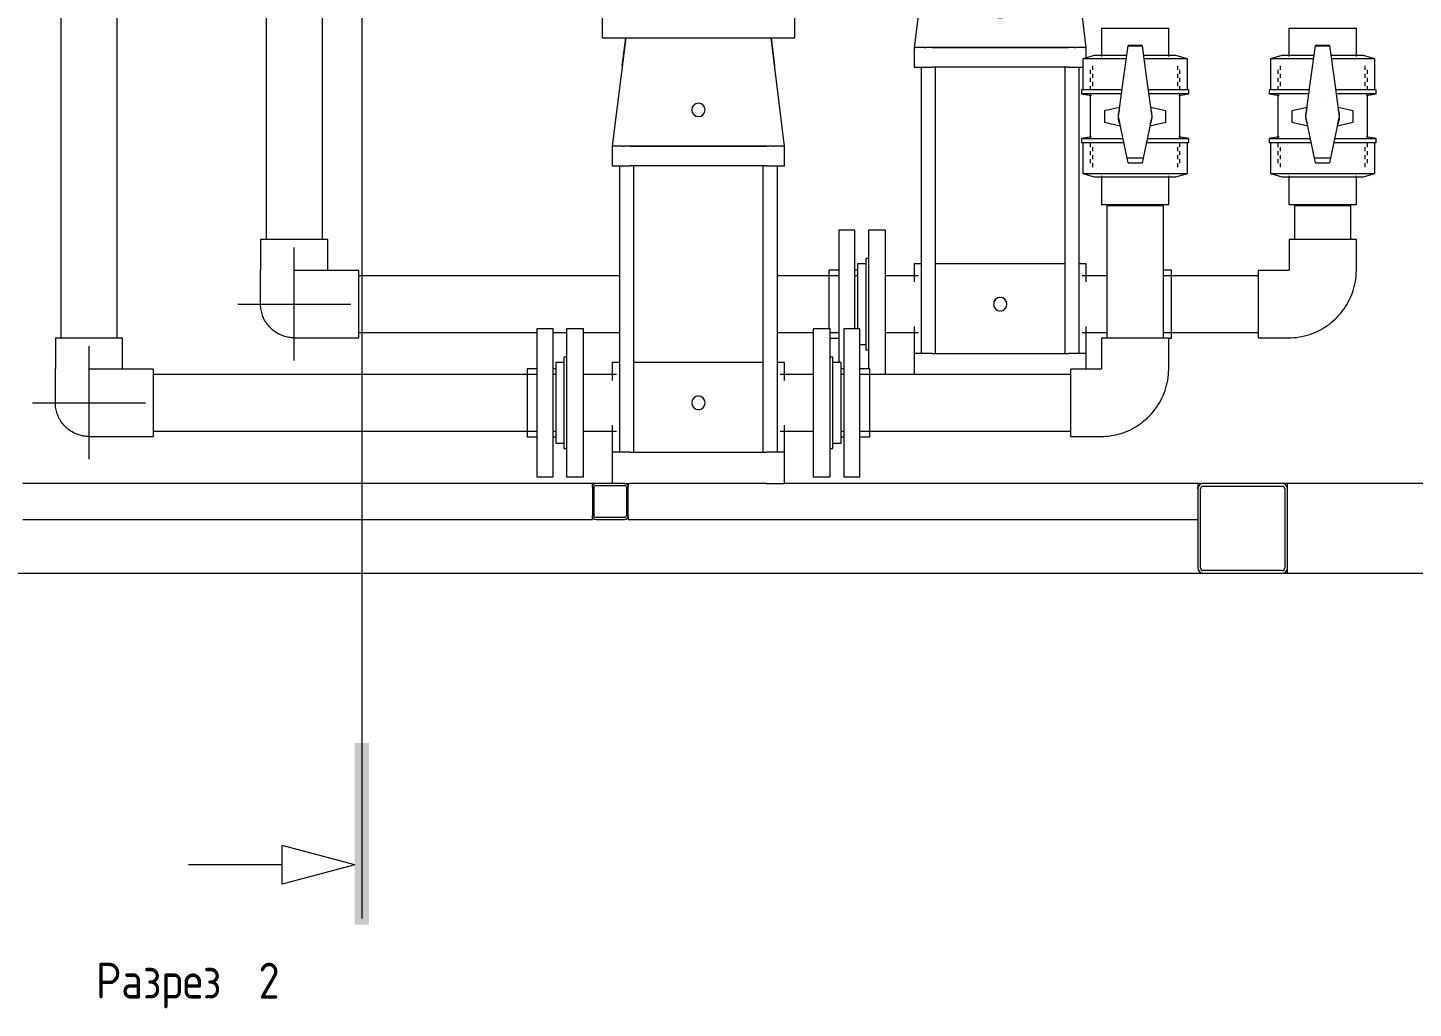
# Model space of a CAD drawing. Header units: millimetres. Extents: x -3135 to 3112, y -485 to 3427.
# Drawn here: x 117 to 1662, y -485 to 608 of the extents above; entities that cross this region are included whole.
import ezdxf

# ---------------------------------------------------------------- set-up
doc = ezdxf.new("R2010")
doc.units = ezdxf.units.MM
for name, color, linetype, lineweight in [('A-_ANOTSYBL_E', 7, 'Continuous', 9), ('A-_FLORLEVL_E', 7, 'Continuous', 9), ('A_--------_E-', 8, 'Continuous', 9), ('M-_EQPT----_E', 7, 'Continuous', 9), ('M-_WATR----_E', 5, 'Continuous', 9), ('S-_STRL----_A', 7, 'Continuous', 9)]:
    doc.layers.add(name, color=color, linetype=linetype, lineweight=lineweight)
doc.styles.add('GOST Common_1', font='GOST_Common.ttf', dxfattribs={"width": 0.9, "height": 40})

# ---------------------------------------------------------------- blocks, each defined once
blk = doc.blocks.new('ВертикальныйМногоступенчатыйЦентробежныйНасос_CDM15-CDM20_CNP - CDM15-4FSWPC-698583-Разрез 4')
at = {"layer": 'M-_EQPT----_E', "color": 66, "lineweight": 20}
for p, q in [((1094, 1048.7), (1094, 952.3)), ((1309, 1048.7), (1094, 1048.7)), ((1309, 952.3), (1309, 1048.7)), ((1094, 952.3), (1094, 732.1)), ((1309, 952.3), (1094, 952.3)), ((1309, 952.3), (1094, 952.3)), ((1309, 732.1), (1309, 952.3)), ((1296, 849.7), (1317.5, 849.7)), ((1320.4, 747), (1296, 747)), ((1094, 732.1), (1094, 707)), ((1309, 732.1), (1094, 732.1)), ((1094, 732.1), (1309, 732.1)), ((1309, 707), (1309, 732.1)), ((1094, 707), (1309, 707)), ((1120.5, 707), (1105.5, 586.3)), ((1116.6, 675.6), (1120.5, 707)), ((1297.5, 586.3), (1282.5, 707)), ((1282.5, 707), (1286.4, 675.6)), ((1105.5, 586.3), (1105.5, 564.3)), ((1106.7, 586.3), (1105.5, 586.3)), ((1107, 586.3), (1107.4, 586.3)), ((1117.1, 586.3), (1107.3, 586.3)), ((1117, 586.3), (1118.7, 586.3)), ((1125.5, 586.3), (1118.7, 586.3)), ((1125.5, 586.3), (1277.5, 586.3)), ((1277.5, 586.3), (1125.5, 586.3)), ((1284.4, 586.3), (1277.5, 586.3)), ((1284.3, 586.3), (1286, 586.3)), ((1295.7, 586.3), (1285.9, 586.3)), ((1295.6, 586.3), (1296, 586.3)), ((1297.5, 586.3), (1296.3, 586.3)), ((1297.5, 574.6), (1297.5, 586.3)), ((1105.5, 564.3), (1125.5, 564.3)), ((1113.5, 564.3), (1113.5, 245)), ((1277.5, 564.3), (1125.5, 564.3)), ((1129.5, 245), (1129.5, 564.3)), ((1273.5, 564.3), (1273.5, 245)), ((1277.5, 564.3), (1293.7, 564.3)), ((1289.5, 245), (1289.5, 564.3)), ((1073.5, 382.5), (1054.5, 382.5)), ((1054.5, 382.5), (1054.5, 300)), ((1073.5, 300), (1073.5, 382.5)), ((1054.5, 351), (1051.5, 351)), ((1051.5, 351), (1051.5, 300)), ((1105.5, 345), (1105.5, 325)), ((1112.7, 345), (1105.5, 345)), ((1274, 345), (1129, 345)), ((1297.5, 345), (1290.3, 345)), ((1297.5, 325), (1297.5, 345)), ((1110.2, 331.5), (1073.5, 331.5)), ((1320.4, 331.5), (1292.8, 331.5)), ((1051.5, 300), (1051.5, 249)), ((1054.5, 300), (1054.5, 227.8)), ((1073.5, 221.2), (1073.5, 300)), ((1073.5, 268.5), (1110.2, 268.5)), ((1105.5, 275), (1105.5, 245)), ((1292.8, 268.5), (1320.4, 268.5)), ((1297.5, 245), (1297.5, 275)), ((1051.5, 249), (1054.5, 249)), ((1105.5, 245), (1105.5, 221.5)), ((1125.5, 245), (1105.5, 245)), ((1125.5, 245), (1277.5, 245)), ((1297.5, 245), (1277.5, 245)), ((1297.5, 227.5), (1297.5, 245))]:
    blk.add_line(p, q, dxfattribs=at)
at = {"layer": 'M-_EQPT----_E', "color": 66, "lineweight": 20, "flags": 128}
for points in [[(1101.6, 1048.7), (1127.9, 1054), (1161.2, 1056), (1181.5, 1055.5)], [(1201.5, 1055), (1161.2, 1056), (1127.9, 1054), (1101.6, 1048.7)], [(1167.4, 1056.1), (1167.4, 1056.1), (1167.5, 1056.1), (1167.7, 1056.1), (1168, 1056.1), (1168.3, 1056.1), (1168.7, 1056.1), (1169.2, 1056.1), (1169.7, 1056.1), (1170.4, 1056.1), (1171, 1056.1), (1171.8, 1056.1), (1172.6, 1056.1), (1173.5, 1056.1), (1174.4, 1056.1), (1175.4, 1056.1), (1176.5, 1056.1), (1177.6, 1056.1), (1178.8, 1056.1), (1180, 1056.1), (1181.3, 1056.1), (1182.6, 1056.1), (1183.9, 1056.1), (1185.3, 1056.1), (1186.7, 1056.1), (1188.2, 1056.1), (1189.7, 1056.1), (1191.2, 1056.1), (1192.7, 1056.1), (1194.2, 1056.1), (1195.8, 1056.1), (1197.4, 1056.1), (1203, 1056.1), (1204.6, 1056.1), (1206.2, 1056.1), (1207.8, 1056.1), (1209.3, 1056.1), (1210.9, 1056.1), (1212.4, 1056.1), (1213.9, 1056.1), (1215.4, 1056.1), (1216.8, 1056.1), (1218.2, 1056.1), (1219.6, 1056.1), (1220.9, 1056.1), (1222.2, 1056.1), (1223.5, 1056.1), (1224.7, 1056.1), (1225.8, 1056.1), (1226.9, 1056.1), (1227.9, 1056.1), (1228.9, 1056.1), (1229.8, 1056.1), (1230.7, 1056.1), (1231.5, 1056.1), (1232.2, 1056.1), (1232.9, 1056.1), (1233.5, 1056.1), (1234, 1056.1), (1234.5, 1056.1), (1234.8, 1056.1), (1235.1, 1056.1), (1235.4, 1056.1), (1235.5, 1056.1), (1235.6, 1056.1), (1235.6, 1056.1)], [(1235.6, 1056.1), (1235.6, 1056.1), (1235.5, 1056.1), (1235.3, 1056.1), (1235, 1056.1), (1234.7, 1056.1), (1234.3, 1056.1), (1233.8, 1056.1), (1233.3, 1056.1), (1232.6, 1056.1), (1232, 1056.1), (1231.2, 1056.1), (1230.4, 1056.1), (1229.5, 1056.1), (1228.6, 1056.1), (1227.6, 1056.1), (1226.5, 1056.1), (1225.4, 1056.1), (1224.2, 1056.1), (1223, 1056.1), (1221.8, 1056.1), (1220.4, 1056.1), (1219.1, 1056.1), (1217.7, 1056.1), (1216.3, 1056.1), (1214.8, 1056.1), (1213.4, 1056.1), (1211.8, 1056.1), (1210.3, 1056.1), (1208.8, 1056.1), (1207.2, 1056.1), (1205.6, 1056.1), (1200, 1056.1), (1198.4, 1056.1), (1196.8, 1056.1), (1195.2, 1056.1), (1193.7, 1056.1), (1192.1, 1056.1), (1190.6, 1056.1), (1189.1, 1056.1), (1187.6, 1056.1), (1186.2, 1056.1), (1184.8, 1056.1), (1183.4, 1056.1), (1182.1, 1056.1), (1180.8, 1056.1), (1179.5, 1056.1), (1178.3, 1056.1), (1177.2, 1056.1), (1176.1, 1056.1), (1175.1, 1056.1), (1174.1, 1056.1), (1173.2, 1056.1), (1172.3, 1056.1), (1171.5, 1056.1), (1170.8, 1056.1), (1170.1, 1056.1), (1169.5, 1056.1), (1169, 1056.1), (1168.6, 1056.1), (1168.2, 1056.1), (1167.9, 1056.1), (1167.6, 1056.1), (1167.5, 1056.1), (1167.4, 1056.1), (1167.4, 1056.1)], [(1301.4, 1048.7), (1275.1, 1054), (1241.8, 1056), (1201.5, 1055)], [(1221.7, 1055.5), (1241.8, 1056), (1275.1, 1054), (1301.4, 1048.7)]]:
    blk.add_lwpolyline(points, dxfattribs=at)
at = {"layer": 'M-_EQPT----_E', "color": 66, "lineweight": 20}
for centre, start, end in [((1201.5, 626.6), 0, 180), ((1201.5, 626.6), 180, 0), ((1201.5, 300), 0, 180), ((1201.5, 300), 180, 360)]:
    blk.add_arc(centre, 7.5, start, end, dxfattribs=at)
for points, knots in [([(1194.6, 303), (1194.6, 302.8), (1194.5, 302.6), (1194.4, 302.4), (1194.4, 302.3)], [0.87027127, 0.87027127, 0.87027127, 0.87027127, 0.88888889, 0.90013173, 0.90013173, 0.90013173, 0.90013173]), ([(1194.4, 297.7), (1194.4, 297.6), (1194.5, 297.4), (1194.6, 297.2), (1194.6, 297)], [0.09986827, 0.09986827, 0.09986827, 0.09986827, 0.11111111, 0.12972873, 0.12972873, 0.12972873, 0.12972873]), ([(1200.6, 307.4), (1200.5, 307.4), (1200.3, 307.4), (1200, 307.4), (1199.9, 307.3)], [0.53692435, 0.53692435, 0.53692435, 0.53692435, 0.55555556, 0.56679412, 0.56679412, 0.56679412, 0.56679412]), ([(1203.1, 307.3), (1203, 307.4), (1202.8, 307.4), (1202.5, 307.4), (1202.4, 307.4)], [0.43322537, 0.43322537, 0.43322537, 0.43322537, 0.44444444, 0.46308438, 0.46308438, 0.46308438, 0.46308438]), ([(1208.6, 302.3), (1208.6, 302.4), (1208.5, 302.6), (1208.4, 302.8), (1208.4, 303)], [0.09987188, 0.09987188, 0.09987188, 0.09987188, 0.11111111, 0.12977842, 0.12977842, 0.12977842, 0.12977842]), ([(1208.4, 297), (1208.4, 297.2), (1208.5, 297.4), (1208.6, 297.6), (1208.6, 297.7)], [0.87022158, 0.87022158, 0.87022158, 0.87022158, 0.88888889, 0.90012812, 0.90012812, 0.90012812, 0.90012812]), ([(1199.9, 292.7), (1200, 292.6), (1200.3, 292.6), (1200.5, 292.6), (1200.6, 292.6)], [0.43320588, 0.43320588, 0.43320588, 0.43320588, 0.44444444, 0.46307565, 0.46307565, 0.46307565, 0.46307565]), ([(1202.4, 292.6), (1202.5, 292.6), (1202.8, 292.6), (1203, 292.6), (1203.1, 292.7)], [0.53691562, 0.53691562, 0.53691562, 0.53691562, 0.55555556, 0.56677463, 0.56677463, 0.56677463, 0.56677463])]:
    blk.add_open_spline(points, degree=3, knots=knots, dxfattribs=at)
for points in [[(1195.8, 304.8), (1195.7, 304.7), (1195.6, 304.6), (1195.5, 304.5)], [(1195.5, 295.5), (1195.6, 295.4), (1195.7, 295.3), (1195.8, 295.2)], [(1207.5, 304.5), (1207.4, 304.6), (1207.3, 304.7), (1207.3, 304.8)], [(1207.3, 295.2), (1207.3, 295.3), (1207.4, 295.4), (1207.5, 295.5)]]:
    blk.add_open_spline(points, degree=3, dxfattribs=at)
blk = doc.blocks.new('ВертикальныйМногоступенчатыйЦентробежныйНасос_CDM15-CDM20_CNP - CDM15-4FSWPC-V1-Разрез 4')
at = {"layer": 'M-_EQPT----_E', "color": 66, "lineweight": 20}
for p, q in [((757.5, 938.7), (757.5, 842.3)), ((972.5, 938.7), (757.5, 938.7)), ((972.5, 842.3), (972.5, 938.7)), ((757.5, 842.3), (757.5, 622.1)), ((972.5, 842.3), (757.5, 842.3)), ((972.5, 842.3), (757.5, 842.3)), ((972.5, 622.1), (972.5, 842.3)), ((959.5, 739.7), (1016, 739.7)), ((1016, 637), (1016, 739.7)), ((1016, 637), (959.5, 637)), ((757.5, 622.1), (757.5, 597)), ((972.5, 622.1), (757.5, 622.1)), ((757.5, 622.1), (972.5, 622.1)), ((972.5, 597), (972.5, 622.1)), ((757.5, 597), (972.5, 597)), ((784, 597), (769, 476.3)), ((780, 565.6), (784, 597)), ((961, 476.3), (946, 597)), ((946, 597), (949.9, 565.6)), ((769, 476.3), (769, 454.3)), ((770.2, 476.3), (769, 476.3)), ((770.5, 476.3), (770.8, 476.3)), ((780.7, 476.3), (770.8, 476.3)), ((780.7, 476.3), (782.1, 476.3)), ((789, 476.3), (782.1, 476.3)), ((789, 476.3), (941, 476.3)), ((941, 476.3), (789, 476.3)), ((947.8, 476.3), (941, 476.3)), ((947.8, 476.3), (949.4, 476.3)), ((959.1, 476.3), (949.3, 476.3)), ((959.1, 476.3), (959.4, 476.3)), ((961, 476.3), (959.7, 476.3)), ((961, 454.3), (961, 476.3)), ((769, 454.3), (789, 454.3)), ((777, 454.3), (777, 135)), ((941, 454.3), (789, 454.3)), ((793, 135), (793, 454.3)), ((937, 454.3), (937, 135)), ((941, 454.3), (961, 454.3)), ((953, 135), (953, 454.3)), ((737, 272.5), (718, 272.5)), ((718, 272.5), (718, 190)), ((737, 190), (737, 272.5)), ((1012, 272.5), (993, 272.5)), ((993, 272.5), (993, 190)), ((1012, 190), (1012, 272.5)), ((718, 241), (715, 241)), ((715, 241), (715, 190)), ((769, 235), (769, 215)), ((776.2, 235), (769, 235)), ((937.5, 235), (792.4, 235)), ((961, 235), (953.7, 235)), ((961, 215), (961, 235)), ((1015, 241), (1012, 241)), ((1015, 190), (1015, 241)), ((773.6, 221.5), (737, 221.5)), ((993, 221.5), (956.3, 221.5)), ((715, 190), (715, 139)), ((718, 190), (718, 107.5)), ((737, 107.5), (737, 190)), ((993, 190), (993, 107.5)), ((1012, 107.5), (1012, 190)), ((1015, 139), (1015, 190)), ((737, 158.5), (773.6, 158.5)), ((769, 165), (769, 135)), ((956.3, 158.5), (993, 158.5)), ((961, 135), (961, 165)), ((715, 139), (718, 139)), ((769, 135), (769, 100)), ((789, 135), (769, 135)), ((789, 135), (941, 135)), ((961, 135), (941, 135)), ((961, 100), (961, 135)), ((1012, 139), (1015, 139)), ((718, 107.5), (737, 107.5)), ((782.8, 100), (789, 100)), ((941, 100), (789, 100)), ((941, 100), (961, 100)), ((993, 107.5), (1012, 107.5))]:
    blk.add_line(p, q, dxfattribs=at)
at = {"layer": 'M-_EQPT----_E', "color": 66, "lineweight": 20, "flags": 128}
for points in [[(765.1, 938.7), (791.3, 944), (824.6, 946), (844.9, 945.5)], [(865, 945), (824.6, 946), (791.3, 944), (765.1, 938.7)], [(830.8, 946.1), (830.9, 946.1), (831, 946.1), (831.2, 946.1), (831.4, 946.1), (831.8, 946.1), (832.2, 946.1), (832.6, 946.1), (833.2, 946.1), (833.8, 946.1), (834.5, 946.1), (835.3, 946.1), (836.1, 946.1), (836.9, 946.1), (837.9, 946.1), (838.9, 946.1), (840, 946.1), (841.1, 946.1), (842.2, 946.1), (843.4, 946.1), (844.7, 946.1), (846, 946.1), (847.4, 946.1), (848.7, 946.1), (850.2, 946.1), (851.6, 946.1), (853.1, 946.1), (854.6, 946.1), (856.1, 946.1), (857.7, 946.1), (859.3, 946.1), (860.8, 946.1), (866.5, 946.1), (868.1, 946.1), (869.7, 946.1), (871.2, 946.1), (872.8, 946.1), (874.3, 946.1), (875.9, 946.1), (877.4, 946.1), (878.8, 946.1), (880.3, 946.1), (881.7, 946.1), (883.1, 946.1), (884.4, 946.1), (885.7, 946.1), (886.9, 946.1), (888.1, 946.1), (889.3, 946.1), (890.4, 946.1), (891.4, 946.1), (892.4, 946.1), (893.3, 946.1), (894.2, 946.1), (894.9, 946.1), (895.7, 946.1), (896.3, 946.1), (896.9, 946.1), (897.5, 946.1), (897.9, 946.1), (898.3, 946.1), (898.6, 946.1), (898.8, 946.1), (899, 946.1), (899.1, 946.1), (899.1, 946.1)], [(899.1, 946.1), (899, 946.1), (898.9, 946.1), (898.7, 946.1), (898.5, 946.1), (898.1, 946.1), (897.7, 946.1), (897.3, 946.1), (896.7, 946.1), (896.1, 946.1), (895.4, 946.1), (894.7, 946.1), (893.8, 946.1), (893, 946.1), (892, 946.1), (891, 946.1), (890, 946.1), (888.8, 946.1), (887.7, 946.1), (886.5, 946.1), (885.2, 946.1), (883.9, 946.1), (882.5, 946.1), (881.2, 946.1), (879.7, 946.1), (878.3, 946.1), (876.8, 946.1), (875.3, 946.1), (873.8, 946.1), (872.2, 946.1), (870.6, 946.1), (869.1, 946.1), (863.4, 946.1), (861.8, 946.1), (860.3, 946.1), (858.7, 946.1), (857.1, 946.1), (855.6, 946.1), (854.1, 946.1), (852.6, 946.1), (851.1, 946.1), (849.6, 946.1), (848.2, 946.1), (846.9, 946.1), (845.5, 946.1), (844.2, 946.1), (843, 946.1), (841.8, 946.1), (840.6, 946.1), (839.6, 946.1), (838.5, 946.1), (837.5, 946.1), (836.6, 946.1), (835.8, 946.1), (835, 946.1), (834.2, 946.1), (833.6, 946.1), (833, 946.1), (832.5, 946.1), (832, 946.1), (831.6, 946.1), (831.3, 946.1), (831.1, 946.1), (830.9, 946.1), (830.8, 946.1), (830.8, 946.1)], [(964.9, 938.7), (938.6, 944), (905.3, 946), (865, 945)], [(884.9, 945.5), (905.3, 946), (938.6, 944), (964.9, 938.7)]]:
    blk.add_lwpolyline(points, dxfattribs=at)
at = {"layer": 'M-_EQPT----_E', "color": 66, "lineweight": 20}
for centre, start, end in [((865, 516.6), 0, 180), ((865, 516.6), 180, 360), ((865, 190), 0, 180), ((865, 190), 180, 360)]:
    blk.add_arc(centre, 7.5, start, end, dxfattribs=at)
for points, knots in [([(858.1, 193), (858, 192.8), (857.9, 192.6), (857.8, 192.4), (857.8, 192.3)], [0.87027127, 0.87027127, 0.87027127, 0.87027127, 0.88888889, 0.90013173, 0.90013173, 0.90013173, 0.90013173]), ([(857.8, 187.7), (857.8, 187.6), (857.9, 187.4), (858, 187.2), (858.1, 187)], [0.09986827, 0.09986827, 0.09986827, 0.09986827, 0.11111111, 0.12972873, 0.12972873, 0.12972873, 0.12972873]), ([(864.1, 197.4), (863.9, 197.4), (863.7, 197.4), (863.5, 197.4), (863.4, 197.3)], [0.53692435, 0.53692435, 0.53692435, 0.53692435, 0.55555556, 0.56679412, 0.56679412, 0.56679412, 0.56679412]), ([(866.5, 197.3), (866.4, 197.4), (866.2, 197.4), (866, 197.4), (865.8, 197.4)], [0.43322537, 0.43322537, 0.43322537, 0.43322537, 0.44444444, 0.46308438, 0.46308438, 0.46308438, 0.46308438]), ([(872.1, 192.3), (872.1, 192.4), (872, 192.6), (871.9, 192.8), (871.8, 193)], [0.09987188, 0.09987188, 0.09987188, 0.09987188, 0.11111111, 0.12977842, 0.12977842, 0.12977842, 0.12977842]), ([(871.8, 187), (871.9, 187.2), (872, 187.4), (872.1, 187.6), (872.1, 187.7)], [0.87022158, 0.87022158, 0.87022158, 0.87022158, 0.88888889, 0.90012812, 0.90012812, 0.90012812, 0.90012812]), ([(863.4, 182.7), (863.5, 182.6), (863.7, 182.6), (863.9, 182.6), (864.1, 182.6)], [0.43320588, 0.43320588, 0.43320588, 0.43320588, 0.44444444, 0.46307565, 0.46307565, 0.46307565, 0.46307565]), ([(865.8, 182.6), (866, 182.6), (866.2, 182.6), (866.4, 182.6), (866.5, 182.7)], [0.53691562, 0.53691562, 0.53691562, 0.53691562, 0.55555556, 0.56677463, 0.56677463, 0.56677463, 0.56677463])]:
    blk.add_open_spline(points, degree=3, knots=knots, dxfattribs=at)
for points in [[(859.2, 194.8), (859.1, 194.7), (859, 194.6), (858.9, 194.5)], [(858.9, 185.5), (859, 185.4), (859.1, 185.3), (859.2, 185.2)], [(871, 194.5), (870.9, 194.6), (870.8, 194.7), (870.7, 194.8)], [(870.7, 185.2), (870.8, 185.3), (870.9, 185.4), (871, 185.5)]]:
    blk.add_open_spline(points, degree=3, dxfattribs=at)
blk = doc.blocks.new('PNS-0100 MAIN FRAME - ASY PNS-0100 MAIN FRAME_iam-651195-Разрез 4')
at = {"layer": 'A_--------_E-'}
for p, q in [((746.8, 100), (111.8, 100)), ((750.8, 100), (746.8, 100)), ((746.8, 96), (746.8, 100)), ((786.8, 100), (786.8, 96)), ((1421.8, 100), (961, 100)), ((1427.8, 100), (1421.8, 100)), ((1421.8, 100), (1421.8, 96)), ((1421.8, 94), (1421.8, 96)), ((1521.8, 100), (1515.8, 100)), ((2311.8, 100), (1521.8, 100)), ((1521.8, 94), (1521.8, 100)), ((746.8, 60), (746.8, 64)), ((786.8, 64), (786.8, 60)), ((111.8, 60), (746.8, 60)), ((786.8, 60), (1421.8, 60)), ((1521.8, 0), (1521.8, 6)), ((111.8, 0), (1427.8, 0)), ((1515.8, 0), (1521.8, 0)), ((1521.8, 0), (2311.8, 0))]:
    blk.add_line(p, q, dxfattribs=at)
at = {"layer": 'S-_STRL----_A'}
for p, q in [((746.8, 96), (746.8, 64)), ((748.8, 64), (748.8, 96)), ((782.8, 100), (750.8, 100)), ((750.8, 98), (782.8, 98)), ((784.8, 96), (784.8, 64)), ((786.8, 64), (786.8, 96)), ((1421.8, 94), (1421.8, 6)), ((1424.8, 6), (1424.8, 94)), ((1515.8, 100), (1427.8, 100)), ((1427.8, 97), (1515.8, 97)), ((1518.8, 94), (1518.8, 6)), ((1521.8, 6), (1521.8, 94)), ((782.8, 62), (750.8, 62)), ((750.8, 60), (782.8, 60)), ((1515.8, 3), (1427.8, 3)), ((1427.8, 0), (1515.8, 0))]:
    blk.add_line(p, q, dxfattribs=at)
for centre, radius, start, end in [((750.8, 96), 4, 90, 180), ((750.8, 96), 2, 90, 180), ((782.8, 96), 4, 360, 90), ((782.8, 96), 2, 0, 90), ((1427.8, 94), 6, 90, 180), ((1427.8, 94), 3, 90, 180), ((1515.8, 94), 6, 360, 90), ((1515.8, 94), 3, 360, 90), ((750.8, 64), 4, 180, 270), ((750.8, 64), 2, 180, 270), ((782.8, 64), 2, 270, 0), ((782.8, 64), 4, 270, 360), ((1427.8, 6), 6, 180, 270), ((1427.8, 6), 3, 180, 270), ((1515.8, 6), 3, 270, 0), ((1515.8, 6), 6, 270, 0)]:
    blk.add_arc(centre, radius, start, end, dxfattribs=at)
blk = doc.blocks.new('PNS-0100 MAIN FRAME - Standard-550811-Разрез 4')
blk.add_blockref('PNS-0100 MAIN FRAME - ASY PNS-0100 MAIN FRAME_iam-651195-Разрез 4', (0, 0))
blk = doc.blocks.new('COMER_EL50_U-PVC отвод 90 - DN16-DN315 _Grey_-570492-Разрез 4')
at = {"layer": 'M-_WATR----_E', "color": 66, "lineweight": 20}
for p, q in [((257.5, 227.5), (223.8, 227.5)), ((257.5, 190), (257.5, 227.5)), ((257.5, 152.5), (257.5, 190)), ((223.8, 152.5), (257.5, 152.5))]:
    blk.add_line(p, q, dxfattribs=at)
at = {"layer": 'M-_WATR----_E', "color": 66, "lineweight": 20, "flags": 128}
for points in [[(223.8, 227.5), (222.3, 227.5), (220.8, 227.5), (219.2, 227.5), (217.7, 227.5), (216.2, 227.5), (214.7, 227.5), (213.2, 227.5), (211.8, 227.5), (210.3, 227.5), (208.9, 227.5), (207.5, 227.5), (206.1, 227.5), (204.8, 227.5), (203.5, 227.5), (202.2, 227.5), (200.9, 227.5), (199.7, 227.5), (198.6, 227.5), (197.4, 227.5), (196.3, 227.5), (195.3, 227.5), (194.3, 227.5), (193.4, 227.5), (192.4, 227.5), (191.6, 227.5), (190.8, 227.5), (190, 227.5), (189.3, 227.5), (188.7, 227.5), (188.1, 227.5), (187.6, 227.5), (187.1, 227.5), (186.7, 227.5), (186.4, 227.5), (186.1, 227.5), (185.8, 227.5), (185.7, 227.5), (185.6, 227.5), (185.5, 227.5), (185.5, 227.5)], [(185.5, 152.5), (185.6, 152.5), (185.6, 152.5), (185.8, 152.5), (186, 152.5), (186.3, 152.5), (186.6, 152.5), (187, 152.5), (187.5, 152.5), (188, 152.5), (188.5, 152.5), (189.2, 152.5), (189.9, 152.5), (190.6, 152.5), (191.4, 152.5), (192.2, 152.5), (193.1, 152.5), (194, 152.5), (195, 152.5), (196.1, 152.5), (197.1, 152.5), (198.3, 152.5), (199.4, 152.5), (200.6, 152.5), (201.9, 152.5), (203.1, 152.5), (204.4, 152.5), (205.8, 152.5), (207.1, 152.5), (208.5, 152.5), (209.9, 152.5), (211.4, 152.5), (212.8, 152.5), (214.3, 152.5), (215.8, 152.5), (217.3, 152.5), (218.8, 152.5), (220.3, 152.5), (221.9, 152.5), (223.4, 152.5), (223.8, 152.5)]]:
    blk.add_lwpolyline(points, dxfattribs=at)
blk = doc.blocks.new('COMER_EL50_U-PVC отвод 90 - DN16-DN315 _Grey_-V12-Разрез 4')
at = {"layer": 'M-_WATR----_E', "color": 66, "lineweight": 20}
for p, q in [((1314.4, 262), (1314.4, 228.3)), ((1389.4, 262), (1314.4, 262)), ((1389.4, 228.3), (1389.4, 262)), ((1313.6, 227.5), (1279.9, 227.5)), ((1279.9, 227.5), (1279.9, 152.5)), ((1279.9, 152.5), (1313.6, 152.5))]:
    blk.add_line(p, q, dxfattribs=at)
at = {"layer": 'M-_WATR----_E', "color": 66, "lineweight": 20, "flags": 128}
for points in [[(1314.4, 228.3), (1314.4, 228.3), (1314.4, 228.2), (1314.4, 228.2), (1314.4, 228.2), (1314.4, 228.1), (1314.4, 228.1), (1314.4, 228.1), (1314.3, 228), (1314.3, 228), (1314.3, 228), (1314.3, 228), (1314.3, 227.9), (1314.3, 227.9), (1314.3, 227.9), (1314.2, 227.8), (1314.2, 227.8), (1314.2, 227.8), (1314.2, 227.8), (1314.2, 227.7), (1314.1, 227.7), (1314.1, 227.7), (1314.1, 227.7), (1314.1, 227.7), (1314, 227.6), (1314, 227.6), (1314, 227.6), (1314, 227.6), (1313.9, 227.6), (1313.9, 227.6), (1313.9, 227.6), (1313.8, 227.5), (1313.8, 227.5), (1313.8, 227.5), (1313.8, 227.5), (1313.7, 227.5), (1313.7, 227.5), (1313.7, 227.5), (1313.6, 227.5), (1313.6, 227.5), (1313.6, 227.5)], [(1313.6, 152.5), (1316.6, 152.6), (1319.6, 152.7), (1322.7, 153), (1325.7, 153.5), (1328.6, 154), (1331.6, 154.7), (1334.5, 155.5), (1337.4, 156.3), (1340.3, 157.4), (1343.1, 158.5), (1345.9, 159.7), (1348.6, 161.1), (1351.2, 162.5), (1353.8, 164.1), (1356.4, 165.7), (1358.9, 167.5), (1361.2, 169.4), (1363.6, 171.3), (1365.8, 173.4), (1368, 175.5), (1370, 177.7), (1372, 180), (1373.9, 182.4), (1375.7, 184.8), (1377.4, 187.3), (1379, 189.9), (1380.4, 192.6), (1381.8, 195.3), (1383.1, 198), (1384.2, 200.8), (1385.3, 203.7), (1386.2, 206.6), (1387, 209.5), (1387.7, 212.4), (1388.3, 215.4), (1388.7, 218.4), (1389.1, 221.4), (1389.3, 224.5), (1389.4, 227.5), (1389.4, 228.3)]]:
    blk.add_lwpolyline(points, dxfattribs=at)
blk = doc.blocks.new('COMER_industrial series - BVI10063-345130-Разрез 4')
at = {"layer": 'M-_WATR----_E', "color": 66, "lineweight": 20}
for p, q in [((147.9, 1644.3), (147.9, 1611.9)), ((147.9, 1644.3), (223.1, 1644.3)), ((223.1, 1611.9), (223.1, 1644.3)), ((140, 1612.9), (127.2, 1609.3)), ((127.2, 1609.3), (127.2, 1574.7)), ((243.8, 1609.3), (127.2, 1609.3)), ((231, 1612.9), (140, 1612.9)), ((243.8, 1609.3), (231, 1612.9)), ((243.8, 1574.7), (243.8, 1609.3)), ((135.5, 1597.8), (135.5, 1593.3)), ((138, 1602.3), (138, 1597.8)), ((138, 1593.3), (138, 1588.8)), ((176.7, 1592.3), (177.8, 1597.6)), ((176.7, 1592.3), (194.4, 1592.3)), ((193.3, 1597.6), (177.8, 1597.6)), ((193.3, 1597.6), (194.4, 1592.3)), ((233, 1597.8), (233, 1602.3)), ((233, 1588.8), (233, 1593.3)), ((235.5, 1593.3), (235.5, 1597.8)), ((135.5, 1588.8), (135.5, 1584.3)), ((135.5, 1579.8), (135.5, 1575.3)), ((138, 1584.3), (138, 1579.8)), ((233, 1579.8), (233, 1584.3)), ((235.5, 1584.3), (235.5, 1588.8)), ((235.5, 1575.3), (235.5, 1579.8)), ((125.7, 1574.7), (125.7, 1570.4)), ((172.9, 1574.7), (125.7, 1574.7)), ((125.7, 1570.4), (136.9, 1568.4)), ((172, 1570.4), (125.7, 1570.4)), ((135.5, 1570.8), (135.5, 1520.8)), ((138, 1575.3), (138, 1574.7)), ((245.3, 1574.7), (198.1, 1574.7)), ((245.3, 1570.4), (199, 1570.4)), ((233, 1574.7), (233, 1575.3)), ((234.2, 1568.4), (245.3, 1570.4)), ((235.5, 1520.8), (235.5, 1570.8)), ((245.3, 1570.4), (245.3, 1574.7)), ((169.1, 1556.2), (151.4, 1552)), ((151.4, 1552), (151.4, 1539.6)), ((219.7, 1552), (202, 1556.2)), ((219.7, 1539.6), (219.7, 1552)), ((151.4, 1539.6), (168.3, 1535.6)), ((202.8, 1535.6), (219.7, 1539.6)), ((136.9, 1522.4), (125.7, 1520.4)), ((125.7, 1520.4), (125.7, 1516.1)), ((125.7, 1520.4), (170.3, 1520.4)), ((125.7, 1516.1), (170.9, 1516.1)), ((127.2, 1516.1), (127.2, 1481.5)), ((135.5, 1516.3), (135.5, 1511.8)), ((138, 1520.8), (138, 1520.5)), ((200.1, 1516.1), (245.3, 1516.1)), ((200.7, 1520.4), (245.3, 1520.4)), ((233, 1520.4), (233, 1520.8)), ((245.3, 1520.4), (234.2, 1522.4)), ((235.5, 1511.8), (235.5, 1516.3)), ((243.8, 1481.5), (243.8, 1516.1)), ((245.3, 1516.1), (245.3, 1520.4)), ((135.5, 1507.3), (135.5, 1502.8)), ((138, 1511.8), (138, 1507.3)), ((138, 1502.8), (138, 1498.3)), ((233, 1507.3), (233, 1511.8)), ((233, 1498.3), (233, 1502.8)), ((235.5, 1502.8), (235.5, 1507.3)), ((135.5, 1498.3), (135.5, 1493.8)), ((138, 1493.8), (138, 1489.3)), ((233, 1489.3), (233, 1493.8)), ((235.5, 1493.8), (235.5, 1498.3)), ((127.2, 1481.5), (140, 1477.9)), ((127.2, 1481.5), (175.7, 1481.5)), ((140, 1477.9), (176.2, 1477.9)), ((147.9, 1478.9), (147.9, 1447.3)), ((194.9, 1477.9), (231, 1477.9)), ((195.4, 1481.5), (243.8, 1481.5)), ((223.1, 1447.3), (223.1, 1478.9)), ((231, 1477.9), (243.8, 1481.5)), ((177.8, 1466.5), (177.7, 1467.1)), ((193.4, 1467.1), (177.7, 1467.1)), ((177.8, 1466.5), (193.3, 1466.5)), ((193.4, 1467.1), (193.3, 1466.5)), ((223.1, 1447.3), (147.9, 1447.3))]:
    blk.add_line(p, q, dxfattribs=at)
at = {"layer": 'M-_WATR----_E', "color": 66, "lineweight": 20, "flags": 128}
for points in [[(166.9, 1545.8), (171.8, 1569.2), (176.7, 1592.3)], [(194.4, 1592.3), (199.3, 1569.2), (204.2, 1545.8)], [(177.7, 1467.1), (172.3, 1506.5), (166.9, 1545.8)], [(204.2, 1545.8), (198.8, 1506.5), (193.4, 1467.1)]]:
    blk.add_lwpolyline(points, dxfattribs=at)
at = {"layer": 'M-_WATR----_E', "color": 66, "lineweight": 20}
for radius, start, end in [(19, 153.156, 199.4769), (18.4, 163.7674, 167.9716), (19, 340.5231, 26.844), (18.3, 12.0284, 16.2326), (18.4, 9.6645, 14.03)]:
    blk.add_arc((185.5, 1545.8), radius, start, end, dxfattribs=at)
blk = doc.blocks.new('COMER_industrial series - BVI10063-V15-Разрез 4')
at = {"layer": 'M-_WATR----_E', "color": 66, "lineweight": 20}
for p, q in [((1523.4, 607.7), (1523.4, 576.1)), ((1523.4, 607.7), (1598.6, 607.7)), ((1598.6, 576.1), (1598.6, 607.7)), ((1553, 587.9), (1553.1, 588.5)), ((1553, 587.9), (1568.6, 587.9)), ((1568.6, 588.5), (1553.1, 588.5)), ((1568.6, 588.5), (1568.6, 587.9)), ((1515.5, 577.1), (1502.7, 573.5)), ((1502.7, 573.5), (1502.7, 538.9)), ((1551, 573.5), (1502.7, 573.5)), ((1551.5, 577.1), (1515.5, 577.1)), ((1606.5, 577.1), (1570.2, 577.1)), ((1619.3, 573.5), (1570.7, 573.5)), ((1619.3, 573.5), (1606.5, 577.1)), ((1619.3, 538.9), (1619.3, 573.5)), ((1511, 561.2), (1511, 556.7)), ((1513.5, 565.7), (1513.5, 561.2)), ((1513.5, 556.7), (1513.5, 552.2)), ((1608.5, 561.2), (1608.5, 565.7)), ((1608.5, 552.2), (1608.5, 556.7)), ((1611, 556.7), (1611, 561.2)), ((1511, 552.2), (1511, 547.7)), ((1511, 543.2), (1511, 538.7)), ((1513.5, 547.7), (1513.5, 543.2)), ((1574.1, 548.4), (1574.1, 548.8)), ((1608.5, 543.2), (1608.5, 547.7)), ((1611, 547.7), (1611, 552.2)), ((1611, 538.7), (1611, 543.2)), ((1501.2, 538.9), (1501.2, 534.6)), ((1546.2, 538.9), (1501.2, 538.9)), ((1501.2, 534.6), (1512.4, 532.6)), ((1545.6, 534.6), (1501.2, 534.6)), ((1511, 534.2), (1511, 484.2)), ((1513.5, 534.6), (1513.5, 534.2)), ((1560.9, 528.2), (1560.9, 528.2)), ((1620.8, 538.9), (1575.4, 538.9)), ((1620.8, 534.6), (1576, 534.6)), ((1608.5, 534.2), (1608.5, 534.5)), ((1609.7, 532.6), (1620.8, 534.6)), ((1611, 484.2), (1611, 534.2)), ((1620.8, 534.6), (1620.8, 538.9)), ((1543.6, 519.4), (1526.8, 515.4)), ((1526.8, 515.4), (1526.8, 503)), ((1595.1, 515.4), (1578, 519.4)), ((1595.1, 503), (1595.1, 515.4)), ((1595.1, 515.4), (1595.1, 515.4)), ((1526.8, 503), (1544.3, 498.8)), ((1577.3, 498.8), (1595.1, 503)), ((1579.4, 509.2), (1579.5, 509.2)), ((1595.1, 503), (1595.1, 503)), ((1512.4, 486.6), (1501.2, 484.6)), ((1501.2, 484.6), (1501.2, 480.3)), ((1501.2, 484.6), (1547.3, 484.6)), ((1501.2, 480.3), (1548.2, 480.3)), ((1502.7, 480.3), (1502.7, 445.7)), ((1511, 479.7), (1511, 475.2)), ((1513.5, 480.3), (1513.5, 479.7)), ((1560.9, 490.2), (1560.9, 490.2)), ((1573.4, 480.3), (1620.8, 480.3)), ((1574.3, 484.6), (1620.8, 484.6)), ((1608.5, 479.7), (1608.5, 480.3)), ((1620.8, 484.6), (1609.7, 486.6)), ((1611, 475.2), (1611, 479.7)), ((1619.3, 445.7), (1619.3, 480.3)), ((1620.8, 480.3), (1620.8, 484.6)), ((1511, 470.7), (1511, 466.2)), ((1513.5, 475.2), (1513.5, 470.7)), ((1513.5, 466.2), (1513.5, 461.7)), ((1608.5, 470.7), (1608.5, 475.2)), ((1608.5, 461.7), (1608.5, 466.2)), ((1611, 466.2), (1611, 470.7)), ((1511, 461.7), (1511, 457.2)), ((1513.5, 457.2), (1513.5, 452.7)), ((1553.1, 457.4), (1551.9, 462.7)), ((1569.6, 462.7), (1551.9, 462.7)), ((1553.1, 457.4), (1568.6, 457.4)), ((1569.6, 462.7), (1568.6, 457.4)), ((1608.5, 452.7), (1608.5, 457.2)), ((1611, 457.2), (1611, 461.7)), ((1502.7, 445.7), (1515.5, 442.1)), ((1502.7, 445.7), (1619.3, 445.7)), ((1515.5, 442.1), (1606.5, 442.1)), ((1523.4, 443.1), (1523.4, 410.7)), ((1598.6, 410.7), (1598.6, 443.1)), ((1606.5, 442.1), (1619.3, 445.7)), ((1598.6, 410.7), (1523.4, 410.7))]:
    blk.add_line(p, q, dxfattribs=at)
at = {"layer": 'M-_WATR----_E', "color": 66, "lineweight": 20, "flags": 128}
for points in [[(1542.1, 509.2), (1547.6, 548.5), (1553, 587.9)], [(1568.6, 587.9), (1574.1, 548.5), (1579.4, 509.2)], [(1551.9, 462.7), (1547.1, 485.8), (1542.1, 509.2)], [(1579.4, 509.2), (1574.5, 485.8), (1569.6, 462.7)]]:
    blk.add_lwpolyline(points, dxfattribs=at)
at = {"layer": 'M-_WATR----_E', "color": 66, "lineweight": 20}
for centre, major_axis, start_param, end_param in [((1560.9, 509.2), (0, 19), 1.252073, 2.009225), ((1560.9, 509.2), (0, 19), 4.226973, 5.065373), ((1560.8, 509.2), (0, 18.4), 1.806494, 1.832596), ((1560.8, 509.2), (0, 18.4), 4.418272, 4.502454)]:
    blk.add_ellipse(centre, major_axis=major_axis, ratio=0.999998, start_param=start_param, end_param=end_param, dxfattribs=at)
blk = doc.blocks.new('COMER_ST10_BR00_U-PVC бурт под фланец с гладкой поверхностью red - DN20 - DN225-872375-Разрез 4')
at = {"layer": 'M-_WATR----_E', "color": 66, "lineweight": 20}
for p, q in [((715, 235), (706, 235)), ((706, 235), (706, 190)), ((685, 228), (674, 228)), ((674, 228), (674, 190)), ((706, 228), (703, 228)), ((674, 190), (674, 152)), ((706, 190), (706, 145)), ((674, 152), (685, 152)), ((703, 152), (706, 152)), ((706, 145), (715, 145))]:
    blk.add_line(p, q, dxfattribs=at)
blk = doc.blocks.new('COMER_BR00_U-PVC свободный фланец red - DN15 - DN200-688533-Разрез 4')
at = {"layer": 'M-_WATR----_E', "lineweight": 20}
for p, q in [((703, 272.5), (685, 272.5)), ((685, 272.5), (685, 190)), ((703, 190), (703, 272.5)), ((685, 190), (685, 107.5)), ((703, 107.5), (703, 190)), ((685, 107.5), (703, 107.5))]:
    blk.add_line(p, q, dxfattribs=at)
blk = doc.blocks.new('COMER_ST10_BR00_U-PVC бурт под фланец с гладкой поверхностью red - DN20 - DN225-V16-Разрез 4')
at = {"layer": 'M-_WATR----_E', "color": 66, "lineweight": 20}
for p, q in [((1024, 235), (1015, 235)), ((1024, 190), (1024, 235)), ((1027, 228), (1024, 228)), ((1056, 228), (1045, 228)), ((1056, 190), (1056, 228)), ((1024, 145), (1024, 190)), ((1056, 152), (1056, 190)), ((1015, 145), (1024, 145)), ((1024, 152), (1027, 152)), ((1045, 152), (1056, 152))]:
    blk.add_line(p, q, dxfattribs=at)
blk = doc.blocks.new('COMER_BR00_U-PVC свободный фланец red - DN15 - DN200-V17-Разрез 4')
at = {"layer": 'M-_WATR----_E', "lineweight": 20}
for p, q in [((1045, 272.5), (1027, 272.5)), ((1027, 272.5), (1027, 190)), ((1045, 190), (1045, 272.5)), ((1027, 190), (1027, 107.5)), ((1045, 107.5), (1045, 190)), ((1027, 107.5), (1045, 107.5))]:
    blk.add_line(p, q, dxfattribs=at)
blk = doc.blocks.new('COMER_ST10_BR00_U-PVC бурт под фланец с гладкой поверхностью red - DN20 - DN225-V18-Разрез 4')
at = {"layer": 'M-_WATR----_E', "color": 66, "lineweight": 20}
for p, q in [((1051.5, 345), (1042.5, 345)), ((1042.5, 345), (1042.5, 300)), ((1021.5, 338), (1010.5, 338)), ((1010.5, 338), (1010.5, 300)), ((1042.5, 338), (1039.5, 338)), ((1010.5, 300), (1010.5, 272.4)), ((1042.5, 300), (1042.5, 272.3)), ((1012, 262), (1021.5, 262)), ((1045, 255), (1051.5, 255))]:
    blk.add_line(p, q, dxfattribs=at)
blk = doc.blocks.new('COMER_BR00_U-PVC свободный фланец red - DN15 - DN200-V19-Разрез 4')
at = {"layer": 'M-_WATR----_E', "lineweight": 20}
for p, q in [((1039.5, 382.5), (1021.5, 382.5)), ((1021.5, 382.5), (1021.5, 300)), ((1039.5, 300), (1039.5, 382.5)), ((1021.5, 300), (1021.5, 234.4)), ((1039.5, 272.3), (1039.5, 300))]:
    blk.add_line(p, q, dxfattribs=at)
blk = doc.blocks.new('COMER_ST10_BR00_U-PVC бурт под фланец с гладкой поверхностью red - DN20 - DN225-V20-Разрез 4')
at = {"layer": 'M-_WATR----_E', "color": 66, "lineweight": 20}
for p, q in [((1392.5, 338), (1383.4, 338)), ((1392.5, 300), (1392.5, 338)), ((1392.5, 262), (1392.5, 300)), ((1389.4, 262), (1392.5, 262))]:
    blk.add_line(p, q, dxfattribs=at)
blk = doc.blocks.new('COMER_EL50_U-PVC отвод 90 - DN16-DN315 _Grey_-V14-Разрез 4')
at = {"layer": 'M-_WATR----_E', "color": 66, "lineweight": 20}
for p, q in [((1522.7, 905.2), (1489, 905.2)), ((1489, 905.2), (1489, 867.7)), ((1489, 867.7), (1489, 830.2)), ((1489, 830.2), (1522.7, 830.2))]:
    blk.add_line(p, q, dxfattribs=at)
at = {"layer": 'M-_WATR----_E', "color": 66, "lineweight": 20, "flags": 128}
for points in [[(1561, 905.2), (1560.9, 905.2), (1560.8, 905.2), (1560.7, 905.2), (1560.5, 905.2), (1560.2, 905.2), (1559.9, 905.2), (1559.5, 905.2), (1559, 905.2), (1558.5, 905.2), (1557.9, 905.2), (1557.3, 905.2), (1556.6, 905.2), (1555.9, 905.2), (1555.1, 905.2), (1554.3, 905.2), (1553.4, 905.2), (1552.4, 905.2), (1551.5, 905.2), (1550.4, 905.2), (1549.3, 905.2), (1548.2, 905.2), (1547.1, 905.2), (1545.9, 905.2), (1544.6, 905.2), (1543.4, 905.2), (1542.1, 905.2), (1540.7, 905.2), (1539.3, 905.2), (1538, 905.2), (1536.5, 905.2), (1535.1, 905.2), (1533.6, 905.2), (1532.2, 905.2), (1530.7, 905.2), (1529.2, 905.2), (1527.7, 905.2), (1526.1, 905.2), (1524.6, 905.2), (1523.1, 905.2), (1522.7, 905.2)], [(1522.7, 830.2), (1524.2, 830.2), (1525.7, 830.2), (1527.2, 830.2), (1528.8, 830.2), (1530.3, 830.2), (1531.8, 830.2), (1533.2, 830.2), (1534.7, 830.2), (1536.2, 830.2), (1537.6, 830.2), (1539, 830.2), (1540.3, 830.2), (1541.7, 830.2), (1543, 830.2), (1544.3, 830.2), (1545.5, 830.2), (1546.7, 830.2), (1547.9, 830.2), (1549, 830.2), (1550.1, 830.2), (1551.2, 830.2), (1552.2, 830.2), (1553.1, 830.2), (1554, 830.2), (1554.9, 830.2), (1555.7, 830.2), (1556.4, 830.2), (1557.1, 830.2), (1557.8, 830.2), (1558.4, 830.2), (1558.9, 830.2), (1559.4, 830.2), (1559.8, 830.2), (1560.1, 830.2), (1560.4, 830.2), (1560.6, 830.2), (1560.8, 830.2), (1560.9, 830.2), (1561, 830.2), (1561, 830.2)]]:
    blk.add_lwpolyline(points, dxfattribs=at)
blk = doc.blocks.new('COMER_EL50_U-PVC отвод 90 - DN16-DN315 _Grey_-V42-Разрез 4')
at = {"layer": 'M-_WATR----_E', "color": 66, "lineweight": 20}
for p, q in [((148, 262), (148, 228.3)), ((185.5, 262), (148, 262)), ((223, 262), (185.5, 262)), ((223, 228.3), (223, 262)), ((223, 228.3), (223, 227.5))]:
    blk.add_line(p, q, dxfattribs=at)
at = {"layer": 'M-_WATR----_E', "color": 66, "lineweight": 20, "flags": 128}
for points in [[(148, 190), (148, 190.1), (148, 190.3), (148, 190.5), (148, 190.8), (148, 191.1), (148, 191.5), (148, 191.9), (148, 192.5), (148, 193), (148, 193.6), (148, 194.3), (148, 195.1), (148, 195.9), (148, 196.7), (148, 197.6), (148, 198.5), (148, 199.5), (148, 200.5), (148, 201.6), (148, 202.7), (148, 203.9), (148, 205.1), (148, 206.3), (148, 207.6), (148, 208.9), (148, 210.2), (148, 211.6), (148, 213), (148, 214.4), (148, 215.9), (148, 217.3), (148, 218.8), (148, 220.3), (148, 221.8), (148, 223.3), (148, 224.8), (148, 226.4), (148, 227.9), (148, 228.3)], [(185.5, 152.5), (184, 152.5), (182.5, 152.6), (181, 152.8), (179.5, 153), (178.1, 153.2), (176.6, 153.6), (175.2, 154), (173.7, 154.4), (172.3, 154.9), (170.9, 155.5), (169.5, 156.1), (168.2, 156.7), (166.9, 157.5), (165.6, 158.2), (164.3, 159), (163.1, 159.9), (161.9, 160.8), (160.8, 161.8), (159.7, 162.8), (158.6, 163.9), (157.6, 165), (156.6, 166.1), (155.7, 167.3), (154.8, 168.5), (154, 169.7), (153.2, 171), (152.4, 172.3), (151.8, 173.7), (151.1, 175), (150.6, 176.4), (150.1, 177.8), (149.6, 179.2), (149.2, 180.7), (148.9, 182.2), (148.6, 183.6), (148.3, 185.1), (148.2, 186.6), (148.1, 188.1), (148, 189.6), (148, 190)]]:
    blk.add_lwpolyline(points, dxfattribs=at)
blk = doc.blocks.new('COMER_EL50_U-PVC отвод 90 - DN16-DN315 _Grey_-V44-Разрез 4')
at = {"layer": 'M-_WATR----_E', "color": 66, "lineweight": 20}
for p, q in [((376.9, 372), (376.9, 338.3)), ((414.4, 372), (376.9, 372)), ((451.9, 372), (414.4, 372)), ((451.9, 338.3), (451.9, 372)), ((451.9, 338.3), (451.9, 337.5))]:
    blk.add_line(p, q, dxfattribs=at)
at = {"layer": 'M-_WATR----_E', "color": 66, "lineweight": 20, "flags": 128}
for points in [[(376.9, 300), (376.9, 300.1), (376.9, 300.3), (376.9, 300.5), (376.9, 300.8), (376.9, 301.1), (376.9, 301.5), (376.9, 301.9), (376.9, 302.5), (376.9, 303), (376.9, 303.6), (376.9, 304.3), (376.9, 305.1), (376.9, 305.9), (376.9, 306.7), (376.9, 307.6), (376.9, 308.5), (376.9, 309.5), (376.9, 310.5), (376.9, 311.6), (376.9, 312.7), (376.9, 313.9), (376.9, 315.1), (376.9, 316.3), (376.9, 317.6), (376.9, 318.9), (376.9, 320.2), (376.9, 321.6), (376.9, 323), (376.9, 324.4), (376.9, 325.9), (376.9, 327.3), (376.9, 328.8), (376.9, 330.3), (376.9, 331.8), (376.9, 333.3), (376.9, 334.8), (376.9, 336.4), (376.9, 337.9), (376.9, 338.3)], [(414.4, 262.5), (412.9, 262.5), (411.4, 262.6), (409.9, 262.8), (408.4, 263), (406.9, 263.2), (405.5, 263.6), (404, 264), (402.6, 264.4), (401.2, 264.9), (399.8, 265.5), (398.4, 266.1), (397.1, 266.7), (395.8, 267.5), (394.5, 268.2), (393.2, 269), (392, 269.9), (390.8, 270.8), (389.7, 271.8), (388.6, 272.8), (387.5, 273.9), (386.5, 275), (385.5, 276.1), (384.5, 277.3), (383.7, 278.5), (382.8, 279.7), (382, 281), (381.3, 282.3), (380.6, 283.7), (380, 285), (379.4, 286.4), (378.9, 287.8), (378.5, 289.2), (378.1, 290.7), (377.7, 292.2), (377.4, 293.6), (377.2, 295.1), (377, 296.6), (376.9, 298.1), (376.9, 299.6), (376.9, 300)]]:
    blk.add_lwpolyline(points, dxfattribs=at)
blk = doc.blocks.new('Разрез - Имя вида сзади-163743-Разрез 4')
at = {"layer": 'A-_ANOTSYBL_E'}
blk.add_hatch(color=256, dxfattribs=at).paths.add_polyline_path([(2751.4, 2776.5), (2751.4, 2792.4), (2954.1, 2792.4), (2954.1, 2776.5)])
for p, q in [((2887.4, 2873.4), (2887.4, 2977.8)), ((2887.4, 2792.4), (2865.7, 2873.4)), ((2909.1, 2873.4), (2865.7, 2873.4)), ((2887.4, 2792.4), (2909.1, 2873.4))]:
    blk.add_line(p, q, dxfattribs=at)

msp = doc.modelspace()

# ---------------------------------------------------------------- linework, layer by layer
at = {"layer": 'A-_ANOTSYBL_E'}
msp.add_line((489.7, 3311.5), (489.7, -385.1), dxfattribs=at)
at = {"layer": 'A-_FLORLEVL_E'}
msp.add_line((-2341.1, 0), (2395.4, 0), dxfattribs=at)
at = {"layer": 'M-_WATR----_E', "color": 66, "lineweight": 20}
for p, q in [((154, 1446.3), (154, 262)), ((217, 262), (217, 1446.3)), ((382.9, 1450.2), (382.9, 372)), ((445.9, 372), (445.9, 1450.2)), ((1320.4, 409.7), (1320.4, 262)), ((1383.4, 409.7), (1320.4, 409.7)), ((1383.4, 262), (1383.4, 409.7)), ((1529.5, 409.7), (1529.5, 372)), ((1592.5, 409.7), (1529.5, 409.7)), ((1592.5, 372), (1592.5, 409.7)), ((414.4, 237), (414.4, 363)), ((777, 331.5), (486.4, 331.5)), ((1021.5, 331.5), (953, 331.5)), ((1042.5, 331.5), (1039.5, 331.5)), ((1489, 331.5), (1383.4, 331.5)), ((351.4, 300), (477.4, 300)), ((486.4, 268.5), (685, 268.5)), ((703, 268.5), (718, 268.5)), ((737, 268.5), (777, 268.5)), ((953, 268.5), (993, 268.5)), ((1012, 268.5), (1021.5, 268.5)), ((1383.4, 268.5), (1489, 268.5)), ((185.5, 127), (185.5, 253)), ((685, 221.5), (257.5, 221.5)), ((706, 221.5), (703, 221.5)), ((1027, 221.5), (1024, 221.5)), ((1279.9, 221.5), (1045, 221.5)), ((122.5, 190), (248.5, 190)), ((257.5, 158.5), (685, 158.5)), ((703, 158.5), (706, 158.5)), ((1024, 158.5), (1027, 158.5)), ((1045, 158.5), (1279.9, 158.5))]:
    msp.add_line(p, q, dxfattribs=at)

# ---------------------------------------------------------------- block references
at = {"layer": 'A-_ANOTSYBL_E', "extrusion": (0, 0, -1), "rotation": 270.0000000000012}
msp.add_blockref('Разрез - Имя вида сзади-163743-Разрез 4', (-3274.2, 2562.3), dxfattribs=at)
at = {"layer": 'A_--------_E-'}
msp.add_blockref('PNS-0100 MAIN FRAME - Standard-550811-Разрез 4', (0, 0), dxfattribs=at)
at = {"layer": 'M-_EQPT----_E', "color": 66, "lineweight": 20}
for name in ['ВертикальныйМногоступенчатыйЦентробежныйНасос_CDM15-CDM20_CNP - CDM15-4FSWPC-698583-Разрез 4', 'ВертикальныйМногоступенчатыйЦентробежныйНасос_CDM15-CDM20_CNP - CDM15-4FSWPC-V1-Разрез 4']:
    msp.add_blockref(name, (0, 0), dxfattribs=at)
at = {"layer": 'M-_WATR----_E', "color": 66, "lineweight": 20, "rotation": 180}
for name, p in [('COMER_industrial series - BVI10063-345130-Разрез 4', (1537.4, 2055)), ('COMER_EL50_U-PVC отвод 90 - DN16-DN315 _Grey_-V14-Разрез 4', (1975.3, 1167.7))]:
    msp.add_blockref(name, p, dxfattribs=at)
at = {"layer": 'M-_WATR----_E', "color": 66, "lineweight": 20}
for name, p in [('COMER_industrial series - BVI10063-V15-Разрез 4', (0, 0)), ('COMER_EL50_U-PVC отвод 90 - DN16-DN315 _Grey_-V44-Разрез 4', (0, 0)), ('COMER_EL50_U-PVC отвод 90 - DN16-DN315 _Grey_-V12-Разрез 4', (209.2, 110)), ('COMER_ST10_BR00_U-PVC бурт под фланец с гладкой поверхностью red - DN20 - DN225-V18-Разрез 4', (0, 0)), ('COMER_ST10_BR00_U-PVC бурт под фланец с гладкой поверхностью red - DN20 - DN225-V20-Разрез 4', (0, 0)), ('COMER_EL50_U-PVC отвод 90 - DN16-DN315 _Grey_-V42-Разрез 4', (0, 0)), ('COMER_EL50_U-PVC отвод 90 - DN16-DN315 _Grey_-V12-Разрез 4', (0, 0)), ('COMER_ST10_BR00_U-PVC бурт под фланец с гладкой поверхностью red - DN20 - DN225-872375-Разрез 4', (0, 0)), ('COMER_ST10_BR00_U-PVC бурт под фланец с гладкой поверхностью red - DN20 - DN225-V16-Разрез 4', (0, 0)), ('COMER_EL50_U-PVC отвод 90 - DN16-DN315 _Grey_-570492-Разрез 4', (0, 0))]:
    msp.add_blockref(name, p, dxfattribs=at)
at = {"layer": 'M-_WATR----_E', "lineweight": 20}
for name in ['COMER_BR00_U-PVC свободный фланец red - DN15 - DN200-V19-Разрез 4', 'COMER_BR00_U-PVC свободный фланец red - DN15 - DN200-688533-Разрез 4', 'COMER_BR00_U-PVC свободный фланец red - DN15 - DN200-V17-Разрез 4']:
    msp.add_blockref(name, (0, 0), dxfattribs=at)

# ---------------------------------------------------------------- texts
at = {"layer": 'A-_ANOTSYBL_E', "char_height": 40, "attachment_point": 1, "style": 'GOST Common_1'}
for s, insert, width in [('Разрез', (193.2, -434.2), 193.367), (' 2', (352.7, -434.2), 47.62)]:
    msp.add_mtext(s, dxfattribs=dict(at, insert=insert, width=width))

doc.saveas('drawing.dxf')
